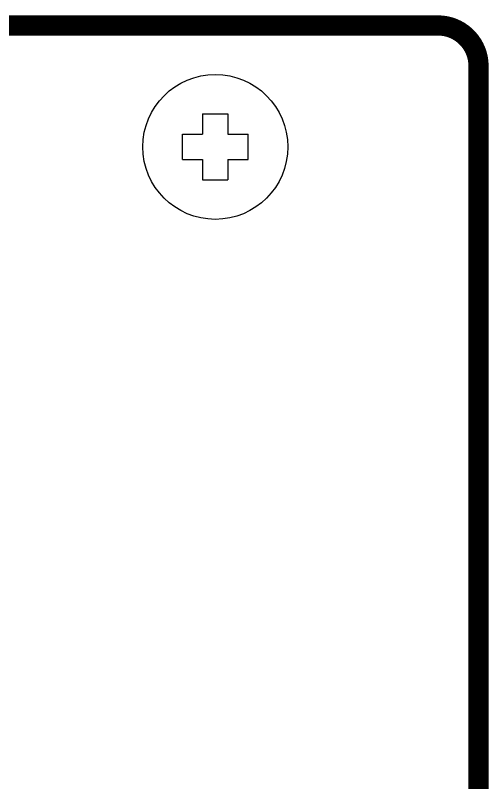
# Model space of a CAD drawing. Extents: x 1.8 to 21.7, y 5 to 12.1.
# Drawn here: x 19.575 to 20.51, y 9.769 to 11.285 of the extents above; entities that cross this region are included whole.
import ezdxf

# ---------------------------------------------------------------- set-up
doc = ezdxf.new("R2010")
doc.units = 0
doc.header["$MEASUREMENT"] = 0
doc.layers.get('0').update_dxf_attribs({"linetype": 'CONTINUOUS'})

msp = doc.modelspace()

# ---------------------------------------------------------------- linework, layer by layer
at = {"linetype": 'CONTINUOUS'}
for p, q in [((19.945, 11.0901), (19.945, 11.05)), ((19.945, 11.0901), (19.995, 11.0901)), ((19.995, 11.0901), (19.995, 11.05)), ((19.9049, 11), (19.9049, 11.05)), ((19.9049, 11.05), (19.945, 11.05)), ((19.995, 11.05), (20.0351, 11.05)), ((20.0351, 11), (20.0351, 11.05)), ((19.9049, 11), (19.945, 11)), ((19.945, 11), (19.945, 10.9599)), ((19.995, 11), (19.995, 10.9599)), ((19.995, 11), (20.0351, 11)), ((19.945, 10.9599), (19.995, 10.9599))]:
    msp.add_line(p, q, dxfattribs=at)
at = {"linetype": 'CONTINUOUS', "const_width": 0.04}
msp.add_lwpolyline([(20.49, 6.315), (20.49, 11.185, 0.414214), (20.41, 11.265), (3.09, 11.265, 0.414214), (3.01, 11.185), (3.01, 6.315, 0.414214), (3.09, 6.235), (20.41, 6.235, 0.414214)], format="xyb", close=True, dxfattribs=at)
msp.add_circle((19.97, 11.025), 0.1432)

doc.saveas('drawing.dxf')
